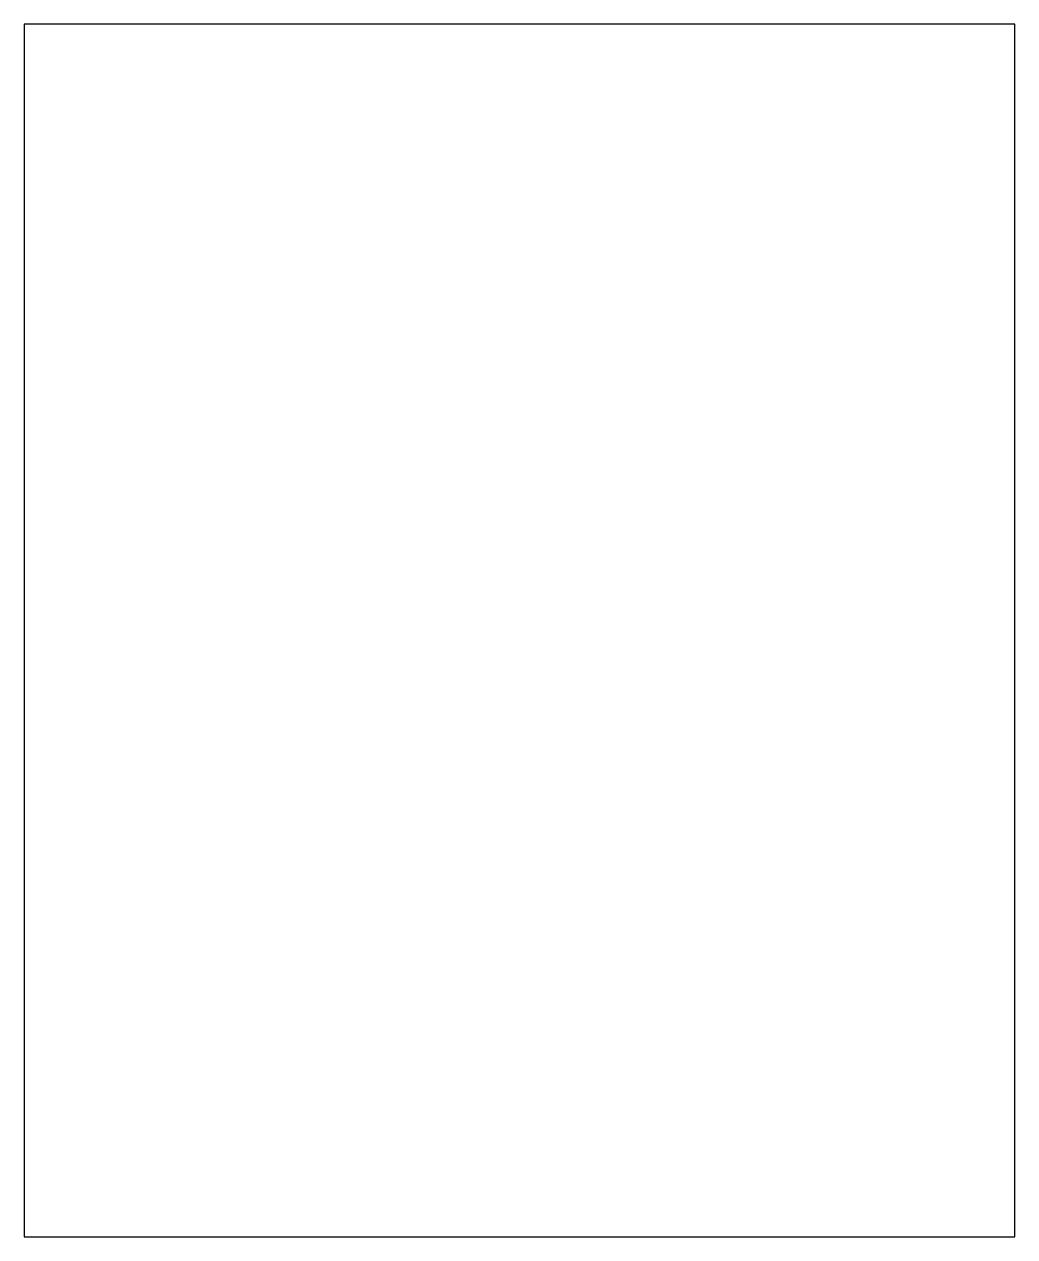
# Model space of a CAD drawing. Header units: millimetres. Extents: x -60 to 60, y -457 to -311.
import ezdxf

# ---------------------------------------------------------------- set-up
doc = ezdxf.new("R2010")
doc.units = ezdxf.units.MM
doc.layers.get('0').update_dxf_attribs({"linetype": 'CONTINUOUS'})

msp = doc.modelspace()

# ---------------------------------------------------------------- linework, layer by layer
msp.add_lwpolyline([(-59.53, -456.7), (59.53, -456.7), (59.53, -311.01), (-59.53, -311.01)], close=True)

doc.saveas('drawing.dxf')
